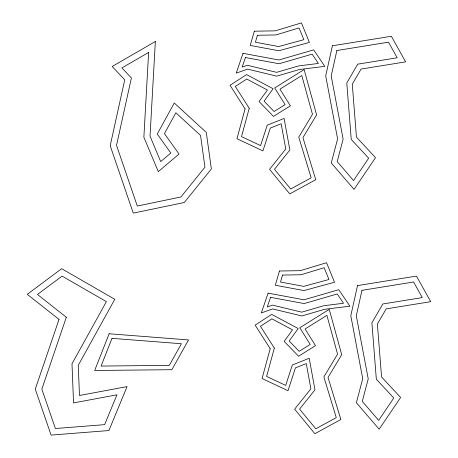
<?xml version="1.0" encoding="UTF-8"?>
<svg xmlns="http://www.w3.org/2000/svg" width="458" height="458" viewBox="0 0 458 458"><rect width="100%" height="100%" fill="white"/><g stroke="black" fill="none" stroke-linecap="round" stroke-linejoin="round"><path stroke-width="0.69" d="M148.632 52.435L143.869 137.228L158.291 171.63L179.055 154.043L164.439 133.61L175.866 112.765L200.535 135.413L204.955 167.181L180.921 196.974L137.297 206.048L116.527 145.363L131.394 77.98L121.908 67.904L148.632 52.435M155.354 41.489L150.035 136.169L160.701 161.594L170.823 153.018L157.249 134.039L174.258 103.004L206.277 132.402L211.361 168.956L184.299 202.505L133.267 213.119L110.201 145.718L124.742 79.812L112.187 66.484L155.354 41.489M332.399 45.794L325.701 75.902L337.615 138.894L331.271 162.939L354.051 189.383L375.514 157.678L356.45 137.114L352.276 84.232L361.081 69.066L405.622 61.864L391.355 36.262L332.399 45.794M336.859 50.523L331.191 75.994L343.122 139.089L337.197 161.571L353.536 180.549L368.667 158.205L351.234 139.398L346.786 82.978L357.709 64.166L397.195 57.777L388.493 42.17L336.859 50.523M357.509 285.609L350.805 315.717L362.719 378.709L356.381 402.748L379.155 429.198L400.624 397.492L381.554 376.928L377.386 324.041L386.186 308.881L430.732 301.673L416.465 276.077L357.509 285.609M361.963 290.338L356.295 315.802L368.232 378.903L362.301 401.385L378.646 420.364L393.777 398.013L376.339 379.213L371.89 322.793L382.814 303.98L422.299 297.591L413.603 281.985L361.963 290.338M245.076 108.895L236.963 138.722L262.903 150.9L270.312 128.068L281.172 123.763L285.775 148.993L269.55 169.351L289.754 193.877L315.757 179.685L302.927 137.64L316.61 114.884L304.129 69.559L274.691 87.942L285.111 104.619L274.067 111.517L264.06 101.189L273.111 88.743L246.587 74.574L230.048 85.302L245.076 108.895M249.226 108.265L241.515 136.616L260.596 145.575L267.22 125.166L284.109 118.467L289.862 150.018L274.485 169.311L290.698 188.988L311.171 177.813L298.759 137.125L312.47 114.317L301.793 75.541L279.981 89.161L290.395 105.838L273.466 116.412L259.062 101.539L267.415 90.054L246.776 79.022L235.332 86.448L249.226 108.265M270.186 348.71L262.073 378.531L288.013 390.714L295.421 367.883L306.276 363.572L310.885 388.802L294.654 409.166L314.858 433.692L340.861 419.499L328.031 377.455L341.714 354.698L329.233 309.368L299.801 327.756L310.215 344.433L299.171 351.332L289.17 340.998L298.221 328.558L271.697 314.388L255.152 325.111L270.186 348.71M274.336 348.08L266.619 376.43L285.706 385.39L292.324 364.98L309.213 358.282L314.972 389.832L299.595 409.126L315.802 428.803L336.281 417.627L323.863 376.94L337.58 354.131L326.897 315.35L305.085 328.976L315.505 345.653L298.576 356.227L284.166 341.353L292.525 329.863L271.886 318.837L260.436 326.262L274.336 348.08M254.304 31.201L250.234 45.428L278.825 50.758L309.402 42.417L301.433 22.9L275.252 30.852L254.304 31.201M257.413 35.255L255.421 42.222L278.647 46.55L303.854 39.68L299.051 27.915L275.899 34.945L257.413 35.255M279.414 271.01L275.338 285.242L303.929 290.572L334.512 282.231L326.543 262.715L300.362 270.667L279.414 271.01M282.523 275.063L280.525 282.036L303.757 286.365L328.959 279.495L324.155 267.724L301.003 274.76L282.523 275.063M59.019 319.409L35.277 389.145L51.09 435.1L108.912 430.543L127.066 386.598L79.474 395.489L78.266 365.272L114.792 299.303L61.664 268.691L27.268 294.317L59.019 319.409M66.318 317.257L41.844 389.134L55.401 428.528L104.624 424.646L116.95 394.807L73.555 402.92L71.986 363.784L106.399 301.639L62.099 276.117L37.476 294.46L66.318 317.257M243.009 53.328L236.219 73.148L247.555 69.124L276.735 76.142L299.492 69.502L324.796 66.358L313.701 49.87L278.865 59.981L243.009 53.328M245.459 57.519L242.162 67.137L247.349 65.294L276.643 72.341L298.748 65.895L318.407 63.45L312.15 54.147L279.048 63.754L245.459 57.519M268.119 293.143L261.323 312.957L272.659 308.932L301.839 315.951L324.602 309.316L349.901 306.173L338.805 289.685L303.969 299.795L268.119 293.143M270.564 297.334L267.266 306.952L272.458 305.108L301.753 312.156L323.858 305.704L343.517 303.265L337.254 293.962L304.158 303.568L270.564 297.334M109.141 333.767L94.663 370.476L171.847 369.703L188.547 339.939L109.141 333.767M112.01 338.348L101.075 366.062L169.288 365.381L181.431 343.74L112.01 338.348"/></g></svg>
